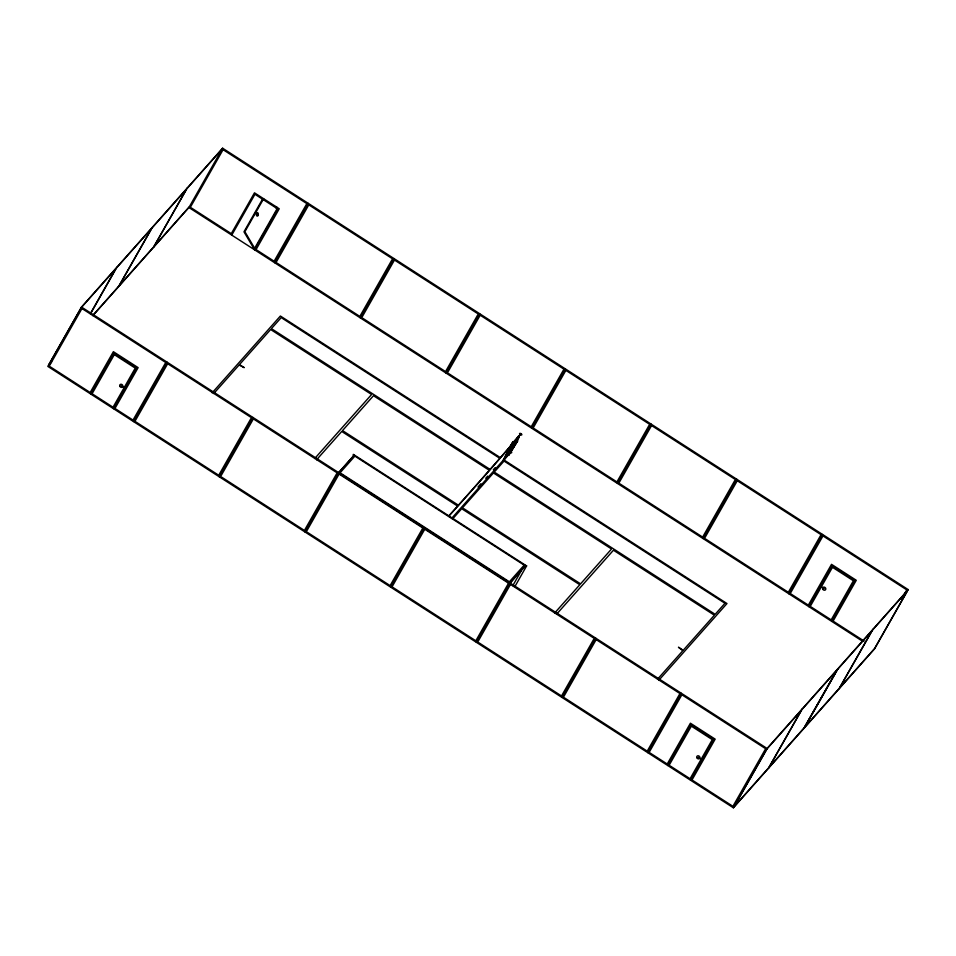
<?xml version="1.0" encoding="UTF-8"?>
<svg xmlns="http://www.w3.org/2000/svg" width="956" height="956" viewBox="0 0 956 956"><rect width="100%" height="100%" fill="white"/><g stroke="black" fill="none" stroke-linecap="round" stroke-linejoin="round"><path stroke-width="1.43" d="M510.767 449.798L507.875 454.65L508.962 453.658M514.89 586.566L526.66 565.821L525.179 565.809M81.499 307.067L47.8 366.387L733.395 807.796L874.501 648.933L908.2 589.613L222.605 148.204L81.499 307.067L767.094 748.476L908.2 589.613M90.438 313.46L115.891 268.648L81.403 307.485L48.672 365.096L51.636 361.762M90.497 313.855L116.775 267.357M118.353 286.955L152.052 227.636M153.629 247.234L187.328 187.926M92.875 315.635L188.906 207.524L222.605 148.204M90.653 393.968L113.836 353.158L136.696 367.869L113.501 408.69M231.758 235.104L254.941 194.295L277.802 209.006L254.607 249.827L243.971 231.806L262.804 198.645M133.505 421.56L167.192 362.252M263.641 198.681L244.879 231.711L254.655 248.237L276.882 209.101L275.376 206.556M274.611 262.697L308.298 203.389M219.199 476.733L252.898 417.425M360.304 317.87L394.003 258.562M304.904 531.918L338.591 472.599L354.258 454.972L525.657 565.319L525.167 566.167M339.069 474.068L306.338 531.679L390.132 585.622L422.851 528.011M353.768 455.821L354.258 454.972M446.01 373.055L479.697 313.735M390.598 587.092L424.297 527.772M424.763 529.242L392.044 586.853L475.825 640.795L508.556 583.184M510.385 445.95L512.942 441.791L510.456 446.309M505.354 455.809L512.703 442.879L518.379 436.306L519.323 436.916L510.229 452.941M503.095 460.445L512.344 444.146L511.544 445.078A3012.464 279.75 -57.2 0 1 448.579 516.443M503.489 460.003L513.253 442.807M503.884 458.39L504.84 459L513.659 443.488L519.323 436.916M516.981 438.768L518.379 436.306M519.753 435.279L509.249 452.762M511.544 449.834L516.969 440.226L515.965 441.576M531.703 428.228L565.402 368.908M476.303 642.265L509.99 582.945L525.657 565.319M512.822 585.61L520.829 571.533M617.409 483.401L651.096 424.082M561.997 697.438L595.696 638.13M703.102 538.575L736.801 479.267M647.702 752.611L681.389 693.303M667.694 765.493L690.877 724.672L713.738 739.382L690.543 780.204M788.808 593.748L822.495 534.44M808.8 606.63L831.995 565.809L854.843 580.519L831.66 621.34M733.395 807.796L767.094 748.476M768.672 768.074L802.371 708.766M803.948 728.364L837.647 669.045M839.225 688.643L872.924 629.335M901.675 598.815L906.766 589.852L822.973 535.91L790.242 593.509L808.334 605.16L831.517 564.339L856.277 580.28L833.094 621.101L864.105 641.07M513.073 442.951L513.659 442.281M509.524 452.965L510.193 452.021M520.685 434.191L512.01 444.241A3011.316 279.642 -57.2 0 1 449.069 515.583M514.842 441.266L513.181 443.178L514.973 441.158M518.14 437.442L518.857 436.617M116.68 267.764L151.168 228.938M187.233 188.332L221.72 149.506M92.828 315.384L118.448 286.549M154.514 245.943L189.001 207.117M212.148 392.844L280.383 316.018L499.916 457.35M213.762 393.537L239.084 365.025L244.246 367.654L239.478 364.595L270.644 329.509L371.585 394.493L314.751 458.486M316.567 459.788L341.734 431.455L457.327 505.891M354.162 455.379L353.302 454.351L353.385 456.263L338.113 473.447L509.512 583.805L524.784 566.609L526.613 565.928M478.012 486.998L480.916 483.724M485.756 478.275L487.691 476.1M493.32 469.755L495.28 467.556M504.362 458.701L507.959 454.662M451.531 518.487L503.681 459.776L726.978 603.547L658.732 680.373M506.238 456.896L507.947 454.972M504.84 459L509.333 453.957M453.001 518.51L461.712 508.712L579.79 584.737L554.635 613.059M556.595 614.194L613.441 550.214L714.383 615.198L683.217 650.283L678.449 647.212L682.823 650.725L657.513 679.226M802.275 709.173L836.775 670.335L804.044 727.946L769.556 766.784M872.828 629.741L907.328 590.904L874.597 648.515L840.109 687.352M524.784 566.609L523.876 566.645M520.578 434.681L520.912 433.785L520.339 434.514M821.347 586.829L824.203 588.669M188.906 207.524L862.264 641.046M512.703 442.879L513.659 443.488M499.641 458.211L281.219 317.595L271.42 328.625L489.842 469.253M489.078 470.137L373.485 395.712L342.511 430.582L458.103 505.007M339.571 473.638L508.903 582.658M121.281 385.83L124.137 387.658M698.334 757.343L701.19 759.183M276.38 206.604L277.802 209.006M256.005 212.136L257.331 214.395M511.245 451.758A1.279 0.657 29.6 0 1 511.544 452.797A1.279 0.657 29.6 0 1 510.098 452.547M511.687 449.989L509.895 453.431L517.782 440.668L508.783 455.235L511.687 449.989M81.965 308.537L49.234 366.148L90.175 392.51L113.37 351.689L138.13 367.63L114.947 408.451L133.027 420.09L165.758 362.491L81.965 308.537M151.956 228.054L119.225 285.665L153.725 246.827L186.444 189.216L151.956 228.054M223.071 149.674L190.352 207.285L231.292 233.646L254.475 192.825L279.236 208.767L256.053 249.588L274.133 261.227L306.864 203.616L223.071 149.674M114.314 354.628L92.087 393.741L113.035 407.22L135.25 368.108L114.314 354.628M167.67 363.71L134.939 421.321L218.733 475.275L251.452 417.664L167.67 363.71M308.776 204.847L276.045 262.458L359.838 316.412L392.558 258.801L308.776 204.847M253.364 418.895L220.633 476.494L304.426 530.449L337.157 472.838L253.364 418.895M394.47 260.032L361.75 317.631L445.532 371.585L478.263 313.974L394.47 260.032M480.175 315.205L447.444 372.816L531.237 426.758L563.956 369.147L480.175 315.205M565.868 370.378L533.149 427.989L616.931 481.932L649.662 424.321L565.868 370.378M510.468 584.415L477.737 642.026L561.53 695.968L594.25 638.369L510.468 584.415M651.574 425.551L618.843 483.162L702.636 537.105L735.367 479.506L651.574 425.551M596.162 639.588L563.442 697.199L647.224 751.153L679.955 693.542L596.162 639.588M737.267 480.725L704.548 538.336L788.33 592.29L821.061 534.679L737.267 480.725M681.867 694.773L649.136 752.384L667.228 764.023L690.411 723.202L715.172 739.143L691.989 779.965L732.929 806.326L765.648 748.715L681.867 694.773M691.355 726.142L669.128 765.254L690.077 778.734L712.292 739.621L691.355 726.142M832.461 567.278L810.246 606.391L831.182 619.87L853.409 580.758L832.461 567.278M766.999 748.883L734.28 806.494L768.767 767.668L801.487 710.057L766.999 748.883M837.552 669.451L804.833 727.062L839.32 688.236L872.051 630.625L837.552 669.451M354.867 456.12L340.061 472.79L509.381 581.798L524.187 565.127L354.867 456.12M493.463 472.957L462.489 507.827L580.579 583.853L611.541 548.983L493.463 472.957M504.039 461.043L494.24 472.085L715.16 614.326L724.971 603.284L504.039 461.043M519.765 434.287A1.279 0.657 29.6 0 0 521.761 434.884A1.279 0.657 29.6 0 0 520.53 433.427A1.279 0.657 29.6 0 0 519.765 434.287M119.763 386.081A1.709 1.458 41.6 0 0 122.476 387.049A1.709 1.458 41.6 0 0 121.615 384.36A1.709 1.458 41.6 0 0 119.763 386.081M822.686 588.92A1.709 1.458 41.6 0 0 825.398 589.888A1.709 1.458 41.6 0 0 824.538 587.199A1.709 1.458 41.6 0 0 822.686 588.92M696.805 757.594A1.709 1.458 41.6 0 0 699.517 758.562A1.709 1.458 41.6 0 0 698.657 755.873A1.709 1.458 41.6 0 0 696.805 757.594M258.001 215.518A1.709 0.98 -84.8 0 0 257.63 212.722A1.709 0.98 -84.8 0 0 256.375 214.933A1.709 0.98 -84.8 0 0 258.001 215.518"/></g></svg>
